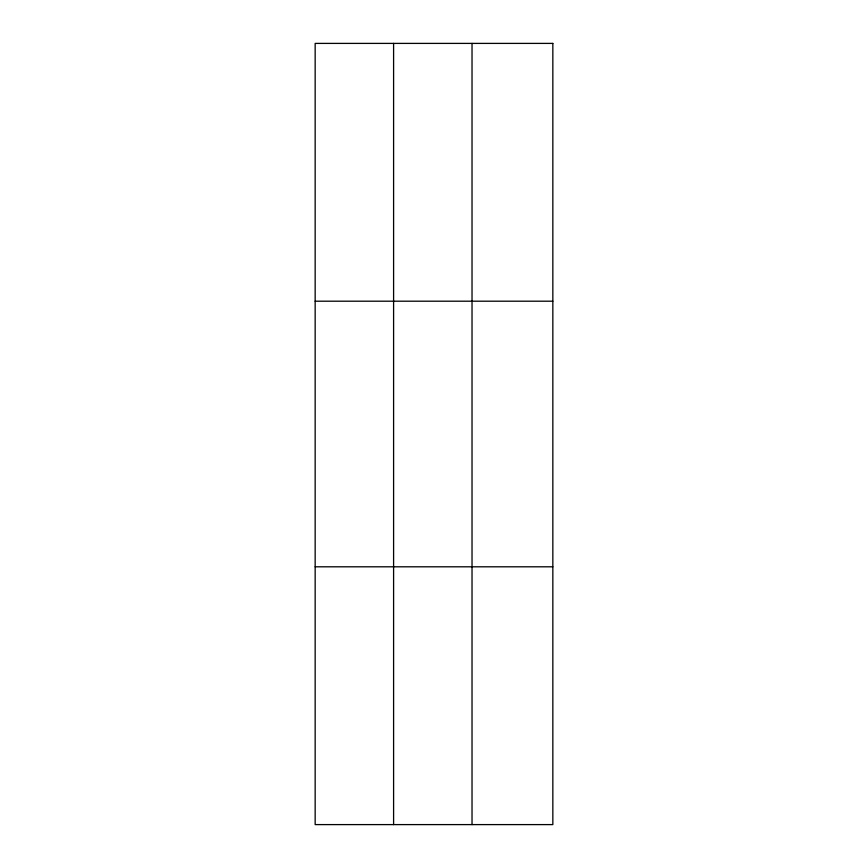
<?xml version="1.0" encoding="UTF-8"?>
<svg xmlns="http://www.w3.org/2000/svg" width="868" height="868" viewBox="0 0 868 868"><rect width="100%" height="100%" fill="white"/><g stroke="black" fill="none" stroke-linecap="round" stroke-linejoin="round"><path stroke-width="1.3" d="M393.595 43.4L393.595 824.6M472.029 43.4L472.029 824.6M315.16 301.196L552.84 301.196M315.16 566.804L552.84 566.804M552.84 43.4L552.84 824.6L315.16 824.6L315.16 43.4L552.84 43.4"/></g></svg>
